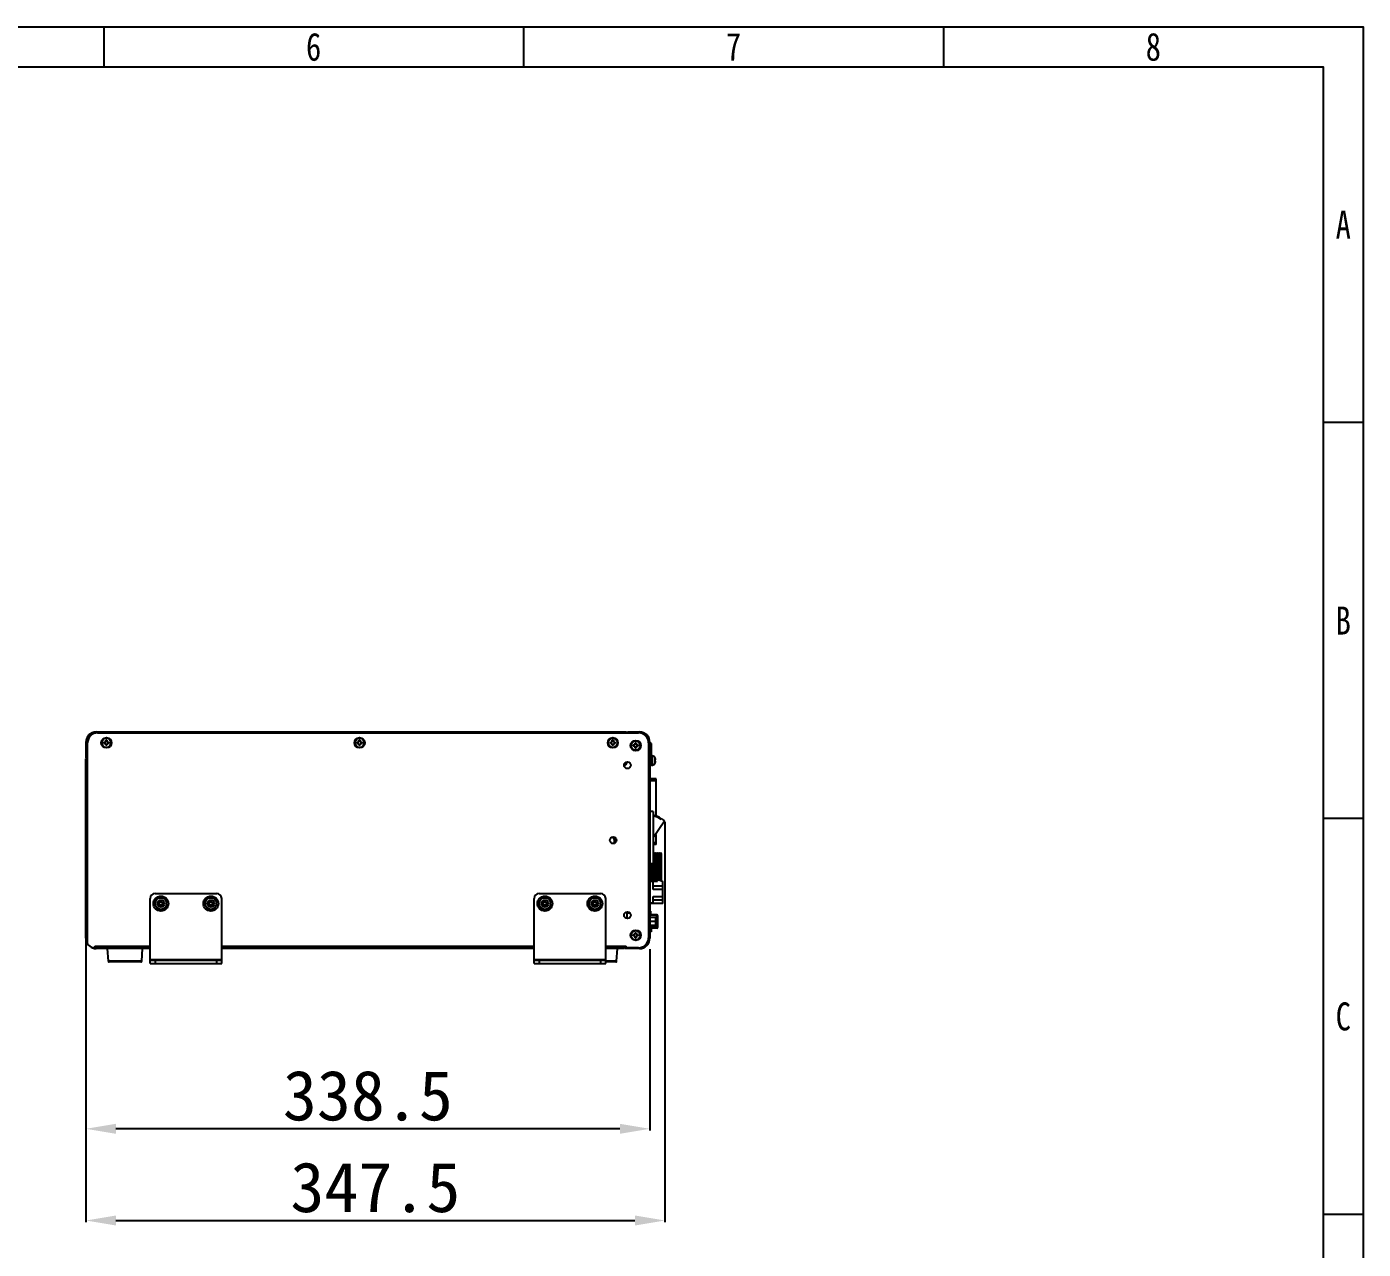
# Model space of a CAD drawing. Header units: millimetres. Extents: x 4086 to 8318, y 123 to 1549.
# Drawn here: x 7516 to 8318, y 815 to 1549 of the extents above; entities that cross this region are included whole.
import ezdxf
from ezdxf.enums import TextEntityAlignment as Align

# ---------------------------------------------------------------- set-up
doc = ezdxf.new("R2010")
doc.units = ezdxf.units.MM
for name, color, linetype in [('00_COMPONENTS', 7, 'Continuous'), ('20_ALL_FEATURES', 7, 'Continuous'), ('尺寸', 3, 'Continuous')]:
    doc.layers.add(name, color=color, linetype=linetype)
doc.styles.get("Standard").update_dxf_attribs({"font": 'simsun.ttc'})
doc.dimstyles.get("Standard").update_dxf_attribs({"dimscale": 6, "dimtxt": 5, "dimasz": 3, "dimexe": 0.18, "dimexo": 0.0625, "dimgap": 0.8, "dimtad": 1, "dimtoh": 1, "dimdec": 1, "dimzin": 0, "dimdsep": 46, "dimtxsty": 'Standard', "dimcen": 0.09, "dimclrd": 256, "dimclre": 256, "dimclrt": 256, "dimadec": 0, "dimazin": 2, "dimtfac": 1, "dimtdec": 1, "dimtofl": 0, "dimtmove": 0, "dimatfit": 3, "dimfxl": 0, "dimtolj": 1, "dimtzin": 0, "dimarcsym": 0})

# ---------------------------------------------------------------- blocks, each defined once
blk = doc.blocks.new('3')
at = {"color": 2}
for p, q in [((7562.12, 1548.82), (7562.12, 1524.82)), ((7814.12, 1548.82), (7814.12, 1524.82)), ((8066.12, 1548.82), (8066.12, 1524.82)), ((8318.12, 1311.22), (8294.12, 1311.22)), ((8318.12, 1073.62), (8294.12, 1073.62)), ((8318.12, 836.02), (8294.12, 836.02))]:
    blk.add_line(p, q, dxfattribs=at)
for points in [[(6302.12, 123.22), (6302.12, 1548.82), (8318.12, 1548.82), (8318.12, 123.22)], [(6422.12, 147.22), (6422.12, 1524.82), (8294.12, 1524.82), (8294.12, 147.22)]]:
    blk.add_lwpolyline(points, close=True, dxfattribs=at)
at = {"color": 2, "width": 0.8}
for s, p in [('6', (7688.12, 1536.82)), ('7', (7940.12, 1536.82)), ('8', (8192.12, 1536.82)), ('A', (8306.12, 1430.02)), ('B', (8306.12, 1192.42)), ('C', (8306.12, 954.82))]:
    blk.add_text(s, height=16.8, dxfattribs=at).set_placement(p, align=Align.MIDDLE_CENTER)
for tag, height, p in [('整机外形图', 19.2, (7909.61, 256.24)), ('当前页', 12, (8078.12, 207.22)), ('总页数', 12, (8222.12, 207.22))]:
    blk.add_attdef(tag, text='', height=height, dxfattribs=at).set_placement(p, align=Align.MIDDLE)
at = {"color": 7, "width": 0.8}
for tag, height, p in [('编号', 19.2, (8153.31, 252.27)), ('比例', 12, (7958.12, 171.22))]:
    blk.add_attdef(tag, text='', height=height, dxfattribs=at).set_placement(p, align=Align.MIDDLE)
blk = doc.blocks.new('*D103')
at = {"layer": 'Defpoints', "color": 0}
for p in [(7551.43, 1001.74), (7889.93, 995.54), (7551.43, 887.36)]:
    blk.add_point(p, dxfattribs=at)
at = {"layer": '尺寸', "lineweight": -2}
for p, q in [((7551.43, 1001.37), (7551.43, 886.28)), ((7889.93, 995.17), (7889.93, 886.28)), ((7871.93, 887.36), (7569.43, 887.36))]:
    blk.add_line(p, q, dxfattribs=at)
at = {"layer": '尺寸'}
for points in [[(7569.43, 890.36), (7569.43, 884.36), (7551.43, 887.36)], [(7871.93, 884.36), (7871.93, 890.36), (7889.93, 887.36)]]:
    blk.add_solid(points, dxfattribs=at)
at = {"layer": '尺寸', "insert": (7720.68, 907.16), "char_height": 30, "attachment_point": 5}
blk.add_mtext('\\A1;338.5', dxfattribs=at)
blk = doc.blocks.new('*D104')
at = {"layer": 'Defpoints', "color": 0}
for p in [(7898.96, 1071.9), (7551.43, 1001.74), (7898.96, 832.32)]:
    blk.add_point(p, dxfattribs=at)
at = {"layer": '尺寸', "lineweight": -2}
for p, q in [((7898.96, 1071.53), (7898.96, 831.24)), ((7551.43, 1001.37), (7551.43, 831.24)), ((7569.43, 832.32), (7880.96, 832.32))]:
    blk.add_line(p, q, dxfattribs=at)
at = {"layer": '尺寸'}
for points in [[(7569.43, 835.32), (7569.43, 829.32), (7551.43, 832.32)], [(7880.96, 829.32), (7880.96, 835.32), (7898.96, 832.32)]]:
    blk.add_solid(points, dxfattribs=at)
at = {"layer": '尺寸', "insert": (7725.19, 852.12), "char_height": 30, "attachment_point": 5}
blk.add_mtext('\\A1;347.5', dxfattribs=at)

msp = doc.modelspace()

# ---------------------------------------------------------------- linework, layer by layer
at = {"layer": '00_COMPONENTS', "color": 7, "linetype": 'Continuous'}
for p, q in [((7564.9, 988.01), (7564.43, 995.54)), ((7584.96, 988.01), (7585.43, 995.54)), ((7869.96, 988.01), (7870.43, 995.54)), ((7584.96, 988.01), (7564.9, 988.01)), ((7584.46, 987.54), (7565.4, 987.54)), ((7869.96, 988.01), (7863.43, 988.01)), ((7869.46, 987.54), (7863.43, 987.54))]:
    msp.add_line(p, q, dxfattribs=at)
for centre, start, end in [((7565.4, 988.04), 183.57633, 270), ((7584.46, 988.04), 270, 356.42367), ((7869.46, 988.04), 270, 356.42367)]:
    msp.add_arc(centre, 0.5, start, end, dxfattribs=at)
at = {"layer": '20_ALL_FEATURES', "color": 7, "linetype": 'Continuous'}
for p, q in [((7557.63, 1124.91), (7557.63, 1125.54)), ((7557.63, 1125.54), (7875.98, 1125.54)), ((7558.43, 1125.04), (7883.13, 1125.04)), ((7875.98, 1125.04), (7875.98, 1125.54)), ((7876.43, 1125.54), (7883.73, 1125.54)), ((7876.43, 1125.04), (7876.43, 1125.54)), ((7551.43, 1119.34), (7551.43, 1109.84)), ((7552.43, 998.37), (7552.43, 1119.04)), ((7562.2, 1118.67), (7562.2, 1119.42)), ((7562.2, 1119.42), (7563.32, 1119.42)), ((7563.32, 1118.67), (7562.2, 1118.67)), ((7563.32, 1119.42), (7563.32, 1120.54)), ((7563.32, 1120.54), (7564.07, 1120.54)), ((7563.32, 1117.54), (7563.32, 1118.67)), ((7564.07, 1117.54), (7563.32, 1117.54)), ((7564.07, 1120.54), (7564.07, 1119.42)), ((7564.07, 1119.42), (7565.2, 1119.42)), ((7564.07, 1118.67), (7564.07, 1117.54)), ((7565.2, 1118.67), (7564.07, 1118.67)), ((7565.2, 1119.42), (7565.2, 1118.67)), ((7714.2, 1118.67), (7714.2, 1119.42)), ((7714.2, 1119.42), (7715.32, 1119.42)), ((7715.32, 1118.67), (7714.2, 1118.67)), ((7715.32, 1119.42), (7715.32, 1120.54)), ((7715.32, 1120.54), (7716.07, 1120.54)), ((7715.32, 1117.54), (7715.32, 1118.67)), ((7716.07, 1117.54), (7715.32, 1117.54)), ((7716.07, 1120.54), (7716.07, 1119.42)), ((7716.07, 1119.42), (7717.2, 1119.42)), ((7716.07, 1118.67), (7716.07, 1117.54)), ((7717.2, 1118.67), (7716.07, 1118.67)), ((7717.2, 1119.42), (7717.2, 1118.67)), ((7866.2, 1119.42), (7867.32, 1119.42)), ((7866.2, 1118.67), (7866.2, 1119.42)), ((7867.32, 1118.67), (7866.2, 1118.67)), ((7867.32, 1120.54), (7868.07, 1120.54)), ((7867.32, 1119.42), (7867.32, 1120.54)), ((7867.32, 1117.54), (7867.32, 1118.67)), ((7868.07, 1117.54), (7867.32, 1117.54)), ((7868.07, 1120.54), (7868.07, 1119.42)), ((7868.07, 1119.42), (7869.2, 1119.42)), ((7869.2, 1118.67), (7868.07, 1118.67)), ((7868.07, 1118.67), (7868.07, 1117.54)), ((7869.2, 1119.42), (7869.2, 1118.67)), ((7879.93, 1117.72), (7881.05, 1117.72)), ((7879.93, 1116.97), (7879.93, 1117.72)), ((7881.05, 1116.97), (7879.93, 1116.97)), ((7881.05, 1118.84), (7881.8, 1118.84)), ((7881.05, 1117.72), (7881.05, 1118.84)), ((7881.05, 1115.84), (7881.05, 1116.97)), ((7881.8, 1115.84), (7881.05, 1115.84)), ((7881.8, 1118.84), (7881.8, 1117.72)), ((7881.8, 1117.72), (7882.93, 1117.72)), ((7882.93, 1116.97), (7881.8, 1116.97)), ((7881.8, 1116.97), (7881.8, 1115.84)), ((7882.93, 1117.72), (7882.93, 1116.97)), ((7889.05, 1119.51), (7889.92, 1119.54)), ((7889.93, 1119.34), (7889.08, 1119.34)), ((7889.13, 1119.04), (7889.13, 1002.04)), ((7889.93, 1119.34), (7889.93, 1001.74)), ((7890.93, 1118.54), (7889.93, 1118.54)), ((7890.93, 1115.54), (7889.93, 1115.54)), ((7890.93, 1111.06), (7890.93, 1118.54)), ((7552.43, 1109.84), (7551.43, 1109.84)), ((7551.43, 1001.74), (7551.43, 1109.34)), ((7552.43, 1109.34), (7551.43, 1109.34)), ((7889.93, 1111.94), (7890.43, 1111.94)), ((7890.43, 1104.94), (7890.43, 1111.94)), ((7890.43, 1111.06), (7891.23, 1111.06)), ((7891.23, 1111.19), (7891.43, 1111.19)), ((7891.23, 1111.19), (7891.23, 1105.69)), ((7891.43, 1105.69), (7891.43, 1111.19)), ((7893.15, 1106.96), (7893.15, 1109.93)), ((7893.17, 1109.82), (7893.18, 1109.82)), ((7893.35, 1108.79), (7893.17, 1108.79)), ((7893.17, 1108.1), (7893.35, 1108.1)), ((7893.17, 1107.07), (7893.18, 1107.07)), ((7889.93, 1104.94), (7890.43, 1104.94)), ((7889.98, 1097.33), (7889.98, 1101.64)), ((7890.43, 1105.83), (7891.23, 1105.83)), ((7891.23, 1105.69), (7891.43, 1105.69)), ((7893.79, 1097.33), (7889.93, 1097.33)), ((7893.79, 1096.53), (7889.93, 1096.53)), ((7889.93, 1096.33), (7893.79, 1096.33)), ((7893.79, 1075.07), (7893.79, 1097.33)), ((7891.9, 1077.86), (7889.93, 1077.86)), ((7891.9, 1077.86), (7891.9, 1046.39)), ((7891.9, 1062.21), (7898.75, 1072.23)), ((7896.91, 1073.49), (7896.62, 1073.07)), ((7896.91, 1073.49), (7898.75, 1072.23)), ((7891.9, 1061.54), (7892.01, 1061.47)), ((7893.79, 1058.93), (7891.9, 1058.93)), ((7893.79, 1057.93), (7893.79, 1064.07)), ((7893.79, 1058.73), (7891.9, 1058.73)), ((7893.79, 1057.93), (7891.9, 1057.93)), ((7892.08, 1052.63), (7891.9, 1052.8)), ((7892.48, 1053.03), (7892.08, 1052.63)), ((7892.48, 1053.03), (7892.48, 1053.03)), ((7892.48, 1053.03), (7892.48, 1053.03)), ((7892.88, 1052.63), (7892.48, 1053.03)), ((7893.28, 1053.03), (7892.88, 1052.63)), ((7893.15, 1048.06), (7893.15, 1051.03)), ((7893.17, 1050.92), (7893.18, 1050.92)), ((7893.28, 1053.03), (7893.28, 1053.03)), ((7893.28, 1053.03), (7893.28, 1053.03)), ((7893.68, 1052.63), (7893.28, 1053.03)), ((7894.08, 1053.03), (7893.68, 1052.63)), ((7894.08, 1053.03), (7894.07, 1053.03)), ((7894.08, 1053.03), (7894.08, 1053.03)), ((7894.48, 1052.63), (7894.08, 1053.03)), ((7894.13, 1052.98), (7894.13, 1052.98)), ((7894.13, 1052.98), (7894.13, 1052.98)), ((7894.88, 1053.03), (7894.48, 1052.63)), ((7894.88, 1053.03), (7894.88, 1053.03)), ((7894.88, 1053.03), (7894.88, 1053.03)), ((7895.28, 1052.63), (7894.88, 1053.03)), ((7895.68, 1053.03), (7895.28, 1052.63)), ((7895.63, 1052.98), (7895.63, 1052.98)), ((7895.68, 1053.03), (7895.68, 1053.03)), ((7895.68, 1053.03), (7895.68, 1053.03)), ((7896.08, 1052.63), (7895.68, 1053.03)), ((7896.48, 1053.03), (7896.08, 1052.63)), ((7896.48, 1053.03), (7896.48, 1053.03)), ((7896.48, 1053.03), (7896.48, 1053.03)), ((7896.88, 1052.63), (7896.48, 1053.03)), ((7896.93, 1052.68), (7896.88, 1052.63)), ((7896.93, 1036.23), (7896.93, 1052.68)), ((7896.93, 1051.51), (7896.93, 1051.6)), ((7891.9, 1046.39), (7889.93, 1046.39)), ((7889.93, 1046.04), (7890.43, 1046.04)), ((7890.43, 1046.04), (7890.43, 1046.39)), ((7893.35, 1049.89), (7893.17, 1049.89)), ((7893.17, 1049.2), (7893.35, 1049.2)), ((7893.17, 1048.17), (7893.18, 1048.17)), ((7894.61, 1045.3), (7894.21, 1045.5)), ((7895.01, 1045.5), (7894.61, 1045.3)), ((7894.96, 1045.48), (7894.61, 1045.3)), ((7894.61, 1045.3), (7894.61, 1045.3)), ((7889.93, 1036.09), (7894.53, 1036.09)), ((7891.93, 1035.79), (7889.93, 1035.79)), ((7891.93, 1031.09), (7891.93, 1036.09)), ((7894.53, 1036.89), (7895.53, 1036.89)), ((7894.53, 1036.09), (7894.53, 1036.89)), ((7895.53, 1036.89), (7897.63, 1035.89)), ((7897.63, 1022.59), (7897.63, 1035.89)), ((7592.93, 1028.54), (7629.93, 1028.54)), ((7823.43, 1028.54), (7860.43, 1028.54)), ((7891.93, 1033.29), (7897.63, 1033.29)), ((7897.63, 1031.09), (7891.93, 1031.09)), ((7589.93, 986.54), (7589.93, 1025.54)), ((7594.68, 1022.98), (7594.68, 1022.1)), ((7595.99, 1022.98), (7594.68, 1022.98)), ((7594.68, 1022.1), (7595.99, 1022.1)), ((7595.99, 1024.29), (7595.99, 1022.98)), ((7596.86, 1024.29), (7595.99, 1024.29)), ((7595.99, 1022.1), (7595.99, 1020.79)), ((7595.99, 1020.79), (7596.86, 1020.79)), ((7596.86, 1022.98), (7596.86, 1024.29)), ((7598.18, 1022.98), (7596.86, 1022.98)), ((7596.86, 1020.79), (7596.86, 1022.1)), ((7596.86, 1022.1), (7598.18, 1022.1)), ((7598.18, 1022.1), (7598.18, 1022.98)), ((7624.68, 1022.98), (7624.68, 1022.1)), ((7625.99, 1022.98), (7624.68, 1022.98)), ((7624.68, 1022.1), (7625.99, 1022.1)), ((7625.99, 1024.29), (7625.99, 1022.98)), ((7626.86, 1024.29), (7625.99, 1024.29)), ((7625.99, 1022.1), (7625.99, 1020.79)), ((7625.99, 1020.79), (7626.86, 1020.79)), ((7626.86, 1022.98), (7626.86, 1024.29)), ((7628.18, 1022.98), (7626.86, 1022.98)), ((7626.86, 1020.79), (7626.86, 1022.1)), ((7626.86, 1022.1), (7628.18, 1022.1)), ((7628.18, 1022.1), (7628.18, 1022.98)), ((7632.93, 986.54), (7632.93, 1025.54)), ((7820.43, 986.54), (7820.43, 1025.54)), ((7826.49, 1022.98), (7825.18, 1022.98)), ((7825.18, 1022.98), (7825.18, 1022.1)), ((7825.18, 1022.1), (7826.49, 1022.1)), ((7827.36, 1024.29), (7826.49, 1024.29)), ((7826.49, 1024.29), (7826.49, 1022.98)), ((7826.49, 1022.1), (7826.49, 1020.79)), ((7826.49, 1020.79), (7827.36, 1020.79)), ((7827.36, 1022.98), (7827.36, 1024.29)), ((7828.68, 1022.98), (7827.36, 1022.98)), ((7827.36, 1022.1), (7828.68, 1022.1)), ((7827.36, 1020.79), (7827.36, 1022.1)), ((7828.68, 1022.1), (7828.68, 1022.98)), ((7856.49, 1022.98), (7855.18, 1022.98)), ((7855.18, 1022.98), (7855.18, 1022.1)), ((7855.18, 1022.1), (7856.49, 1022.1)), ((7857.36, 1024.29), (7856.49, 1024.29)), ((7856.49, 1024.29), (7856.49, 1022.98)), ((7856.49, 1022.1), (7856.49, 1020.79)), ((7856.49, 1020.79), (7857.36, 1020.79)), ((7857.36, 1022.98), (7857.36, 1024.29)), ((7858.68, 1022.98), (7857.36, 1022.98)), ((7857.36, 1022.1), (7858.68, 1022.1)), ((7857.36, 1020.79), (7857.36, 1022.1)), ((7858.68, 1022.1), (7858.68, 1022.98)), ((7863.43, 986.54), (7863.43, 1025.54)), ((7889.93, 1022.89), (7891.93, 1022.89)), ((7897.63, 1022.59), (7889.93, 1022.59)), ((7891.93, 1026.69), (7897.63, 1026.69)), ((7891.93, 1022.59), (7891.93, 1026.69)), ((7897.63, 1024.49), (7891.93, 1024.49)), ((7876.25, 1015.94), (7876.26, 1015.94)), ((7876.25, 1013.58), (7876.25, 1015.94)), ((7876.26, 1014.94), (7876.25, 1014.94)), ((7877.98, 1016.75), (7876.26, 1016.75)), ((7876.26, 1013.58), (7876.26, 1016.75)), ((7889.93, 1018.64), (7890.1, 1018.64)), ((7890.63, 1016.34), (7889.93, 1016.34)), ((7889.93, 1015.74), (7894.16, 1015.74)), ((7893.46, 1014.17), (7889.93, 1014.17)), ((7893.46, 1011.79), (7889.93, 1011.79)), ((7890.1, 1016.34), (7890.1, 1018.64)), ((7890.52, 1017.89), (7890.1, 1017.89)), ((7890.52, 1016.34), (7890.52, 1017.89)), ((7890.63, 1015.74), (7890.63, 1016.34)), ((7890.63, 1015.94), (7894.05, 1015.94)), ((7893.46, 1009.42), (7893.46, 1014.17)), ((7894.16, 1013.98), (7893.46, 1013.98)), ((7894.05, 1015.74), (7894.05, 1015.94)), ((7894.16, 1007.84), (7894.16, 1015.74)), ((7894.66, 1008.34), (7894.66, 1015.24)), ((7879.93, 1003.92), (7881.05, 1003.92)), ((7879.93, 1003.17), (7879.93, 1003.92)), ((7881.05, 1003.17), (7879.93, 1003.17)), ((7881.05, 1005.04), (7881.8, 1005.04)), ((7881.05, 1003.92), (7881.05, 1005.04)), ((7881.05, 1002.04), (7881.05, 1003.17)), ((7881.8, 1005.04), (7881.8, 1003.92)), ((7881.8, 1003.92), (7882.93, 1003.92)), ((7882.93, 1003.17), (7881.8, 1003.17)), ((7881.8, 1003.17), (7881.8, 1002.04)), ((7882.93, 1003.92), (7882.93, 1003.17)), ((7893.46, 1009.42), (7889.93, 1009.42)), ((7889.93, 1009.08), (7894.16, 1009.08)), ((7894.16, 1007.84), (7889.93, 1007.84)), ((7890.63, 1005.54), (7889.93, 1005.54)), ((7890.63, 1007.84), (7890.63, 1005.54)), ((7552.43, 1001.74), (7551.43, 1001.74)), ((7556.73, 995.94), (7555.44, 995.94)), ((7556.73, 996.94), (7556.73, 995.94)), ((7556.73, 996.94), (7589.93, 996.94)), ((7557.93, 996.74), (7557.63, 996.74)), ((7589.93, 995.54), (7557.63, 995.54)), ((7557.93, 996.94), (7557.93, 995.54)), ((7632.93, 996.94), (7820.43, 996.94)), ((7820.43, 995.54), (7632.93, 995.54)), ((7863.43, 996.94), (7875.63, 996.94)), ((7874.43, 995.54), (7863.43, 995.54)), ((7874.43, 995.54), (7874.43, 996.94)), ((7875.63, 996.74), (7874.93, 996.74)), ((7874.93, 996.74), (7874.93, 995.54)), ((7883.73, 995.54), (7874.93, 995.54)), ((7875.63, 996.04), (7875.63, 996.94)), ((7883.13, 996.04), (7875.63, 996.04)), ((7881.8, 1002.04), (7881.05, 1002.04)), ((7889.05, 1001.57), (7889.92, 1001.54)), ((7889.08, 1001.74), (7889.93, 1001.74)), ((7589.93, 989.04), (7632.93, 989.04)), ((7589.93, 988.54), (7632.93, 988.54)), ((7592.93, 988.54), (7592.93, 986.54)), ((7629.93, 986.54), (7629.93, 988.54)), ((7820.43, 989.04), (7863.43, 989.04)), ((7820.43, 988.54), (7863.43, 988.54)), ((7823.43, 988.54), (7823.43, 986.54)), ((7860.43, 986.54), (7860.43, 988.54)), ((7589.93, 986.54), (7632.93, 986.54)), ((7820.43, 986.54), (7863.43, 986.54))]:
    msp.add_line(p, q, dxfattribs=at)
for centre, radius in [((7563.7, 1119.04), 3.1), ((7563.7, 1119.04), 2.75), ((7715.7, 1119.04), 3.1), ((7715.7, 1119.04), 2.75), ((7867.7, 1119.04), 3.1), ((7867.7, 1119.04), 2.75), ((7881.43, 1117.34), 3.1), ((7881.43, 1117.34), 2.75), ((7876.43, 1105.54), 2), ((7867.93, 1060.54), 2), ((7596.43, 1022.54), 4.5), ((7626.43, 1022.54), 4.5), ((7826.93, 1022.54), 4.5), ((7856.93, 1022.54), 4.5), ((7596.43, 1022.54), 3.5), ((7596.43, 1022.54), 2.12), ((7626.43, 1022.54), 3.5), ((7626.43, 1022.54), 2.12), ((7826.93, 1022.54), 3.5), ((7826.93, 1022.54), 2.12), ((7856.93, 1022.54), 3.5), ((7856.93, 1022.54), 2.12), ((7876.43, 1015.54), 2), ((7881.43, 1003.54), 3.1), ((7881.43, 1003.54), 2.75)]:
    msp.add_circle(centre, radius, dxfattribs=at)
for centre, radius, start, end in [((7557.63, 1119.34), 6.2, 90, 180), ((7558.43, 1119.04), 6, 90, 180), ((7883.13, 1119.04), 6, 0, 90), ((7883.73, 1119.34), 6.2, 0, 90), ((7874.29, 1107.08), 1.75, 275.82587, 12.47745), ((7874.29, 1107.08), 1.7, 275.70862, 12.37751), ((7891.43, 1109.39), 1.8, 17.27019, 90), ((7888.38, 1108.44), 5, 15.96201, 17.27), ((7888.38, 1108.44), 5, 342.73, 344.03799), ((7888.38, 1108.44), 4.99, 3.95156, 16.00089), ((7888.38, 1108.44), 4.81, 355.89945, 4.10055), ((7888.38, 1108.44), 4.99, 343.99911, 356.04844), ((7891.43, 1107.49), 1.8, 270.00007, 342.72981), ((7889.13, 1062.13), 13.77, 55.62491, 78.38043), ((7889.13, 1062.13), 13.26, 55.62491, 77.92523), ((7863.22, 1059.26), 5.59, 354.86673, 35.763), ((7875.98, 1062.43), 7.42, 180.18023, 206.41832), ((7888.06, 1064.16), 4.78, 323.62258, 325.62491), ((7891.43, 1050.49), 1.8, 17.27019, 74.84047), ((7892.3, 1052.98), 0.18, 9.62237, 11.29115), ((7888.38, 1049.54), 5, 15.96201, 17.27), ((7888.38, 1049.54), 4.99, 3.95156, 16.00089), ((7893.1, 1052.98), 0.181, 9.62138, 11.26738), ((7893.85, 1052.97), 0.232, 8.75171, 10.45397), ((2902.77, 996.75), 4988.52, 0.4519, 0.57035), ((2837.83, 996.33), 5054.21, 0.45075, 0.56765), ((2904.01, 996.75), 4988.09, 0.4519, 0.57036), ((7891.43, 1048.59), 1.8, 285.15953, 342.72981), ((3756.42, 1004.26), 4136.45, 0.44085, 0.59593), ((7888.38, 1049.54), 5, 342.73, 344.03799), ((7888.38, 1049.54), 4.81, 355.89945, 4.10055), ((7888.38, 1049.54), 4.99, 343.99911, 356.04844), ((7592.93, 1025.54), 3, 90, 180), ((7629.93, 1025.54), 3, 0, 90), ((7823.43, 1025.54), 3, 90, 180), ((7860.43, 1025.54), 3, 0, 90), ((7894.05, 1015.44), 0.5, 15.0176, 90), ((7894.16, 1015.24), 0.5, 0, 90), ((7894.16, 1008.34), 0.5, 270, 0), ((7557.63, 1001.74), 6.2, 180, 212.99006), ((7557.63, 1001.74), 6.2, 212.99589, 249.30646), ((7557.63, 1001.74), 6.2, 250.68751, 270), ((7557.63, 1001.74), 5, 259.19802, 270), ((7883.13, 1002.04), 6, 270, 0), ((7883.73, 1001.74), 6.2, 270, 0)]:
    msp.add_arc(centre, radius, start, end, dxfattribs=at)
for points, knots in [([(7892.11, 1052.19), (7892.11, 1052.25), (7892.1, 1052.34), (7892.1, 1052.45), (7892.09, 1052.51), (7892.09, 1052.55), (7892.09, 1052.59), (7892.08, 1052.61), (7892.08, 1052.62), (7892.08, 1052.63)], [0, 0, 0, 0, 0.422556, 0.590878, 0.730355, 0.840926, 0.922591, 0.975433, 1, 1, 1, 1]), ([(7892.11, 1052.21), (7892.1, 1052.26), (7892.1, 1052.37), (7892.09, 1052.49), (7892.09, 1052.56), (7892.09, 1052.59), (7892.08, 1052.61), (7892.08, 1052.63), (7892.08, 1052.63)], [0, 0, 0, 0, 0.421939, 0.729499, 0.840147, 0.921997, 0.975106, 1, 1, 1, 1]), ([(7892.47, 1052), (7892.47, 1052.07), (7892.47, 1052.21), (7892.46, 1052.41), (7892.46, 1052.58), (7892.45, 1052.72), (7892.44, 1052.83), (7892.44, 1052.9), (7892.44, 1052.94), (7892.43, 1052.96), (7892.43, 1052.97), (7892.43, 1052.98), (7892.43, 1052.98)], [0, 0, 0, 0, 0.231885, 0.433852, 0.605468, 0.746423, 0.856424, 0.935241, 0.96294, 0.982849, 0.995039, 1, 1, 1, 1]), ([(7892.48, 1053.01), (7892.48, 1053.02), (7892.48, 1053.02), (7892.48, 1053.03), (7892.48, 1053.03)], [0, 0, 0, 0, 0.362815, 1, 1, 1, 1]), ([(7892.52, 1051.96), (7892.52, 1052.1), (7892.52, 1052.34), (7892.51, 1052.65), (7892.5, 1052.86), (7892.49, 1052.97), (7892.48, 1053.01)], [0, 0, 0, 0, 0.391091, 0.689312, 0.892706, 1, 1, 1, 1]), ([(7892.53, 1052.98), (7892.53, 1052.98), (7892.53, 1052.97), (7892.53, 1052.95), (7892.54, 1052.93), (7892.54, 1052.88), (7892.55, 1052.8), (7892.55, 1052.69), (7892.56, 1052.53), (7892.56, 1052.35), (7892.57, 1052.14), (7892.57, 1051.99), (7892.57, 1051.91)], [0, 0, 0, 0, 0.007209, 0.021645, 0.043504, 0.072822, 0.153855, 0.264669, 0.405008, 0.574583, 0.773066, 1, 1, 1, 1]), ([(7892.93, 1051.53), (7892.92, 1051.61), (7892.92, 1051.77), (7892.91, 1051.98), (7892.91, 1052.17), (7892.9, 1052.33), (7892.9, 1052.45), (7892.89, 1052.53), (7892.89, 1052.58), (7892.88, 1052.6), (7892.88, 1052.62), (7892.88, 1052.63), (7892.88, 1052.63)], [0, 0, 0, 0, 0.226727, 0.425103, 0.594711, 0.735172, 0.846117, 0.927233, 0.956571, 0.978433, 0.992849, 1, 1, 1, 1]), ([(7892.93, 1051.52), (7892.92, 1051.68), (7892.92, 1051.9), (7892.91, 1052.17), (7892.9, 1052.33), (7892.9, 1052.45), (7892.89, 1052.54), (7892.88, 1052.59), (7892.88, 1052.62), (7892.88, 1052.63)], [0, 0, 0, 0, 0.425599, 0.595286, 0.735727, 0.846561, 0.927556, 0.97864, 1, 1, 1, 1]), ([(7893.3, 1050.34), (7893.3, 1050.54), (7893.29, 1050.92), (7893.28, 1051.45), (7893.28, 1051.9), (7893.27, 1052.23), (7893.26, 1052.45), (7893.26, 1052.59), (7893.25, 1052.71), (7893.25, 1052.8), (7893.24, 1052.88), (7893.24, 1052.92), (7893.23, 1052.95), (7893.23, 1052.97), (7893.23, 1052.97), (7893.23, 1052.98), (7893.23, 1052.98)], [0, 0, 0, 0, 0.228696, 0.429599, 0.601561, 0.743627, 0.803186, 0.85498, 0.898946, 0.935023, 0.963153, 0.983314, 0.990407, 0.995515, 0.998663, 1, 1, 1, 1]), ([(7893.28, 1053.01), (7893.28, 1053.02), (7893.28, 1053.02), (7893.28, 1053.03), (7893.28, 1053.03)], [0, 0, 0, 0, 0.362982, 1, 1, 1, 1]), ([(7893.36, 1049.89), (7893.35, 1050.31), (7893.34, 1051.04), (7893.33, 1051.9), (7893.31, 1052.42), (7893.3, 1052.7), (7893.29, 1052.88), (7893.29, 1052.98), (7893.28, 1053.01)], [0, 0, 0, 0, 0.402301, 0.70733, 0.821078, 0.908073, 0.967812, 1, 1, 1, 1]), ([(7893.33, 1052.98), (7893.33, 1052.98), (7893.33, 1052.97), (7893.33, 1052.95), (7893.34, 1052.92), (7893.34, 1052.88), (7893.34, 1052.83), (7893.35, 1052.74), (7893.35, 1052.61), (7893.36, 1052.41), (7893.37, 1052.18), (7893.37, 1051.91), (7893.38, 1051.47), (7893.4, 1050.83), (7893.41, 1049.95), (7893.42, 1048.94), (7893.44, 1047.81), (7893.45, 1046.57), (7893.46, 1045.24), (7893.48, 1043.82), (7893.49, 1041.81), (7893.52, 1039.23), (7893.53, 1037.14), (7893.54, 1036.09)], [0, 0, 0, 0, 0.000538, 0.001674, 0.003422, 0.005782, 0.008755, 0.012339, 0.021332, 0.032736, 0.046522, 0.06265, 0.081075, 0.124612, 0.176645, 0.236597, 0.303801, 0.377511, 0.456905, 0.541097, 0.629153, 0.812904, 1, 1, 1, 1]), ([(7893.89, 1036.09), (7893.88, 1037.12), (7893.87, 1039.16), (7893.84, 1041.69), (7893.83, 1043.65), (7893.81, 1045.04), (7893.8, 1046.35), (7893.79, 1047.56), (7893.77, 1048.67), (7893.76, 1049.66), (7893.75, 1050.52), (7893.73, 1051.15), (7893.72, 1051.58), (7893.72, 1051.85), (7893.71, 1052.07), (7893.71, 1052.26), (7893.7, 1052.41), (7893.69, 1052.51), (7893.69, 1052.57), (7893.68, 1052.6), (7893.68, 1052.62), (7893.68, 1052.63), (7893.68, 1052.63)], [0, 0, 0, 0, 0.186881, 0.370533, 0.45857, 0.542764, 0.62218, 0.695912, 0.763142, 0.823153, 0.875223, 0.918784, 0.937239, 0.953399, 0.967205, 0.978618, 0.987616, 0.994183, 0.99655, 0.998306, 0.999452, 1, 1, 1, 1]), ([(7893.89, 1036.09), (7893.88, 1037.12), (7893.87, 1039.16), (7893.84, 1042.15), (7893.82, 1044.55), (7893.8, 1046.35), (7893.79, 1047.56), (7893.77, 1048.67), (7893.76, 1049.66), (7893.75, 1050.52), (7893.73, 1051.15), (7893.72, 1051.58), (7893.72, 1051.84), (7893.71, 1052.07), (7893.71, 1052.26), (7893.7, 1052.41), (7893.69, 1052.51), (7893.69, 1052.57), (7893.68, 1052.6), (7893.68, 1052.62), (7893.68, 1052.63), (7893.68, 1052.63)], [0, 0, 0, 0, 0.186845, 0.370462, 0.542672, 0.622072, 0.695804, 0.763042, 0.823037, 0.875121, 0.918708, 0.937163, 0.953319, 0.96713, 0.978562, 0.987582, 0.994164, 0.996537, 0.998298, 0.999448, 1, 1, 1, 1]), ([(7894.24, 1036.09), (7894.23, 1037.15), (7894.22, 1039.25), (7894.19, 1041.84), (7894.18, 1043.85), (7894.16, 1045.28), (7894.15, 1046.62), (7894.13, 1047.86), (7894.12, 1048.99), (7894.11, 1050), (7894.1, 1050.75), (7894.09, 1051.29), (7894.08, 1051.64), (7894.07, 1051.94), (7894.07, 1052.21), (7894.06, 1052.44), (7894.05, 1052.63), (7894.05, 1052.76), (7894.04, 1052.84), (7894.04, 1052.89), (7894.04, 1052.93), (7894.03, 1052.95), (7894.03, 1052.97), (7894.03, 1052.98), (7894.03, 1052.98)], [0, 0, 0, 0, 0.187987, 0.372556, 0.460958, 0.545437, 0.625044, 0.698883, 0.766123, 0.82601, 0.877871, 0.900606, 0.921125, 0.939367, 0.955285, 0.968831, 0.979968, 0.988668, 0.992096, 0.994905, 0.997096, 0.998668, 0.999626, 1, 1, 1, 1]), ([(7894.08, 1053.01), (7894.08, 1053.02), (7894.08, 1053.02), (7894.08, 1053.03), (7894.08, 1053.03)], [0, 0, 0, 0, 0.367802, 1, 1, 1, 1]), ([(7894.21, 1045.5), (7894.2, 1046.49), (7894.18, 1047.9), (7894.16, 1049.67), (7894.15, 1050.74), (7894.13, 1051.61), (7894.12, 1052.27), (7894.1, 1052.71), (7894.09, 1052.93), (7894.08, 1053.01)], [0, 0, 0, 0, 0.395958, 0.56309, 0.706169, 0.822967, 0.911699, 0.971005, 1, 1, 1, 1]), ([(7894.13, 1052.98), (7894.13, 1052.97), (7894.13, 1052.96), (7894.14, 1052.94), (7894.14, 1052.9), (7894.14, 1052.87), (7894.14, 1052.85)], [0, 0, 0, 0, 0.093246, 0.290084, 0.592259, 1, 1, 1, 1]), ([(7894.14, 1052.85), (7894.15, 1052.74), (7894.16, 1052.47), (7894.18, 1051.67), (7894.21, 1050.23), (7894.24, 1048.05), (7894.25, 1046.4), (7894.26, 1045.48)], [0, 0, 0, 0, 0.04361, 0.113067, 0.325581, 0.626459, 1, 1, 1, 1]), ([(7894.61, 1045.3), (7894.6, 1045.83), (7894.59, 1046.83), (7894.58, 1048.26), (7894.56, 1049.51), (7894.55, 1050.43), (7894.54, 1051.07), (7894.53, 1051.46), (7894.52, 1051.8), (7894.51, 1052.08), (7894.5, 1052.31), (7894.5, 1052.45), (7894.49, 1052.54), (7894.49, 1052.58), (7894.48, 1052.61), (7894.48, 1052.62), (7894.48, 1052.63)], [0, 0, 0, 0, 0.215718, 0.411066, 0.582611, 0.727555, 0.789256, 0.843428, 0.889841, 0.928294, 0.958641, 0.980743, 0.988675, 0.994522, 0.998286, 1, 1, 1, 1]), ([(7894.84, 1052.85), (7894.84, 1052.87), (7894.84, 1052.9), (7894.84, 1052.94), (7894.83, 1052.96), (7894.83, 1052.98), (7894.83, 1052.98)], [0, 0, 0, 0, 0.432952, 0.743194, 0.931042, 1, 1, 1, 1]), ([(7894.96, 1045.48), (7894.95, 1046.4), (7894.93, 1048.05), (7894.91, 1050), (7894.89, 1051.26), (7894.87, 1051.96), (7894.86, 1052.47), (7894.85, 1052.74), (7894.84, 1052.85)], [0, 0, 0, 0, 0.373541, 0.674419, 0.792531, 0.886934, 0.956391, 1, 1, 1, 1]), ([(7894.88, 1053.03), (7894.88, 1053.03), (7894.88, 1053.02), (7894.88, 1053.02), (7894.88, 1053.01)], [0, 0, 0, 0, 0.13797, 1, 1, 1, 1]), ([(7894.88, 1053.01), (7894.89, 1052.99), (7894.89, 1052.92), (7894.9, 1052.79), (7894.91, 1052.6), (7894.92, 1052.24), (7894.93, 1051.64), (7894.95, 1050.77), (7894.96, 1049.7), (7894.99, 1047.92), (7895, 1046.5), (7895.01, 1045.5)], [0, 0, 0, 0, 0.009593, 0.026977, 0.052123, 0.084916, 0.172883, 0.289507, 0.432973, 0.60101, 1, 1, 1, 1]), ([(7894.93, 1052.98), (7894.93, 1052.98), (7894.93, 1052.97), (7894.93, 1052.95), (7894.94, 1052.92), (7894.94, 1052.86), (7894.95, 1052.77), (7894.95, 1052.63), (7894.96, 1052.45), (7894.97, 1052.23), (7894.97, 1051.97), (7894.98, 1051.56), (7894.99, 1050.95), (7895.01, 1050.13), (7895.02, 1049.18), (7895.03, 1048.11), (7895.04, 1046.94), (7895.06, 1045.67), (7895.07, 1044.32), (7895.09, 1042.4), (7895.11, 1039.92), (7895.13, 1037.91), (7895.14, 1036.89)], [0, 0, 0, 0, 0.000551, 0.001689, 0.003427, 0.005768, 0.012256, 0.021142, 0.032403, 0.04601, 0.06193, 0.080118, 0.123113, 0.174546, 0.23388, 0.3005, 0.373709, 0.452742, 0.536778, 0.624939, 0.809921, 1, 1, 1, 1]), ([(7895.49, 1036.89), (7895.48, 1037.89), (7895.46, 1039.85), (7895.43, 1042.72), (7895.41, 1045.01), (7895.4, 1046.71), (7895.38, 1047.86), (7895.37, 1048.91), (7895.36, 1049.84), (7895.34, 1050.65), (7895.33, 1051.24), (7895.32, 1051.64), (7895.32, 1051.89), (7895.31, 1052.11), (7895.3, 1052.28), (7895.3, 1052.42), (7895.29, 1052.53), (7895.29, 1052.59), (7895.28, 1052.62), (7895.28, 1052.63), (7895.28, 1052.63)], [0, 0, 0, 0, 0.189982, 0.37493, 0.547131, 0.626177, 0.699403, 0.76604, 0.825396, 0.876847, 0.919857, 0.938054, 0.953981, 0.967592, 0.978855, 0.987745, 0.994234, 0.998312, 0.999449, 1, 1, 1, 1]), ([(7895.49, 1036.89), (7895.48, 1037.89), (7895.46, 1039.85), (7895.44, 1042.28), (7895.42, 1044.16), (7895.41, 1045.47), (7895.4, 1046.71), (7895.38, 1047.86), (7895.37, 1048.91), (7895.36, 1049.84), (7895.34, 1050.64), (7895.33, 1051.24), (7895.32, 1051.64), (7895.32, 1051.89), (7895.31, 1052.11), (7895.31, 1052.28), (7895.3, 1052.42), (7895.29, 1052.51), (7895.29, 1052.57), (7895.29, 1052.6), (7895.28, 1052.61), (7895.28, 1052.62), (7895.28, 1052.62)], [0, 0, 0, 0, 0.189987, 0.374881, 0.46305, 0.547162, 0.626289, 0.699487, 0.766016, 0.82531, 0.876823, 0.919985, 0.938253, 0.954222, 0.967825, 0.979031, 0.987844, 0.994269, 0.996588, 0.998312, 0.999445, 1, 1, 1, 1]), ([(7895.84, 1036.74), (7895.83, 1037.77), (7895.81, 1039.81), (7895.79, 1042.32), (7895.77, 1044.26), (7895.76, 1045.63), (7895.75, 1046.91), (7895.73, 1048.1), (7895.72, 1049.18), (7895.71, 1050.14), (7895.69, 1050.86), (7895.69, 1051.37), (7895.68, 1051.7), (7895.67, 1052), (7895.67, 1052.25), (7895.66, 1052.47), (7895.65, 1052.65), (7895.65, 1052.77), (7895.64, 1052.85), (7895.64, 1052.9), (7895.64, 1052.93), (7895.63, 1052.96), (7895.63, 1052.97), (7895.63, 1052.98), (7895.63, 1052.98)], [0, 0, 0, 0, 0.190512, 0.376155, 0.464666, 0.549033, 0.628356, 0.701789, 0.768548, 0.82792, 0.879274, 0.901769, 0.922062, 0.940097, 0.955828, 0.969212, 0.980214, 0.988806, 0.99219, 0.994965, 0.997128, 0.998681, 0.999628, 1, 1, 1, 1]), ([(7895.68, 1053.01), (7895.68, 1053.02), (7895.68, 1053.02), (7895.68, 1053.03), (7895.68, 1053.03)], [0, 0, 0, 0, 0.363247, 1, 1, 1, 1]), ([(7895.89, 1036.72), (7895.88, 1037.73), (7895.86, 1039.72), (7895.84, 1042.64), (7895.81, 1045.37), (7895.79, 1047.8), (7895.76, 1049.59), (7895.75, 1050.8), (7895.73, 1051.52), (7895.72, 1052.1), (7895.71, 1052.53), (7895.7, 1052.82), (7895.69, 1052.97), (7895.68, 1053.01)], [0, 0, 0, 0, 0.185785, 0.367175, 0.536828, 0.687877, 0.814207, 0.86646, 0.910707, 0.946501, 0.973476, 0.991367, 1, 1, 1, 1]), ([(7895.73, 1052.98), (7895.73, 1052.98), (7895.73, 1052.97), (7895.73, 1052.95), (7895.74, 1052.92), (7895.74, 1052.86), (7895.75, 1052.77), (7895.75, 1052.62), (7895.76, 1052.44), (7895.77, 1052.22), (7895.77, 1051.96), (7895.78, 1051.54), (7895.79, 1050.92), (7895.81, 1050.09), (7895.82, 1049.12), (7895.83, 1048.04), (7895.85, 1046.85), (7895.86, 1045.56), (7895.87, 1044.2), (7895.89, 1042.26), (7895.91, 1039.75), (7895.93, 1037.72), (7895.94, 1036.69)], [0, 0, 0, 0, 0.000539, 0.001669, 0.003403, 0.005741, 0.012233, 0.021133, 0.032416, 0.046056, 0.062017, 0.080255, 0.123368, 0.174938, 0.234418, 0.30118, 0.374514, 0.453643, 0.537729, 0.625879, 0.810602, 1, 1, 1, 1]), ([(7896.29, 1036.52), (7896.28, 1037.54), (7896.26, 1039.54), (7896.24, 1042.01), (7896.22, 1043.93), (7896.21, 1045.28), (7896.2, 1046.55), (7896.19, 1047.73), (7896.17, 1048.8), (7896.16, 1049.76), (7896.15, 1050.59), (7896.13, 1051.2), (7896.13, 1051.61), (7896.12, 1051.87), (7896.11, 1052.09), (7896.11, 1052.27), (7896.1, 1052.42), (7896.09, 1052.51), (7896.09, 1052.57), (7896.09, 1052.6), (7896.08, 1052.62), (7896.08, 1052.63), (7896.08, 1052.63)], [0, 0, 0, 0, 0.188578, 0.37297, 0.461114, 0.545186, 0.624304, 0.697692, 0.764632, 0.824391, 0.876181, 0.919336, 0.937567, 0.953521, 0.967175, 0.978502, 0.987474, 0.994062, 0.996454, 0.99824, 0.999419, 1, 1, 1, 1]), ([(7896.29, 1036.53), (7896.28, 1037.54), (7896.26, 1039.54), (7896.24, 1042.47), (7896.21, 1044.81), (7896.2, 1046.55), (7896.18, 1047.73), (7896.17, 1048.8), (7896.16, 1049.76), (7896.14, 1050.59), (7896.13, 1051.2), (7896.12, 1051.61), (7896.12, 1051.87), (7896.11, 1052.09), (7896.1, 1052.27), (7896.1, 1052.42), (7896.09, 1052.52), (7896.09, 1052.59), (7896.08, 1052.62), (7896.08, 1052.63), (7896.08, 1052.63)], [0, 0, 0, 0, 0.18859, 0.37295, 0.545157, 0.624363, 0.697813, 0.764718, 0.824358, 0.876088, 0.919356, 0.937665, 0.953692, 0.967394, 0.97873, 0.987675, 0.994207, 0.998309, 0.99945, 1, 1, 1, 1]), ([(7896.64, 1036.36), (7896.63, 1037.41), (7896.61, 1039.48), (7896.59, 1042.04), (7896.57, 1044.02), (7896.56, 1045.42), (7896.55, 1046.74), (7896.53, 1047.96), (7896.52, 1049.07), (7896.51, 1050.06), (7896.5, 1050.8), (7896.49, 1051.32), (7896.48, 1051.66), (7896.47, 1051.97), (7896.47, 1052.23), (7896.46, 1052.45), (7896.45, 1052.64), (7896.45, 1052.76), (7896.44, 1052.85), (7896.44, 1052.89), (7896.44, 1052.93), (7896.43, 1052.96), (7896.43, 1052.97), (7896.43, 1052.98), (7896.43, 1052.98)], [0, 0, 0, 0, 0.189038, 0.374056, 0.462504, 0.546936, 0.626423, 0.700091, 0.76713, 0.826801, 0.87845, 0.901085, 0.921509, 0.939664, 0.955504, 0.968982, 0.980063, 0.988717, 0.992127, 0.994921, 0.997099, 0.998663, 0.999618, 1, 1, 1, 1]), ([(7896.48, 1053.03), (7896.48, 1053.03), (7896.48, 1053.01), (7896.48, 1053), (7896.48, 1053)], [0, 0, 0, 0, 0.320394, 1, 1, 1, 1]), ([(7896.48, 1053), (7896.49, 1052.94), (7896.5, 1052.77), (7896.51, 1052.45), (7896.52, 1051.98), (7896.54, 1051.37), (7896.55, 1050.62), (7896.57, 1049.37), (7896.59, 1047.53), (7896.61, 1045.06), (7896.64, 1042.29), (7896.66, 1039.35), (7896.68, 1037.35), (7896.69, 1036.34)], [0, 0, 0, 0, 0.010397, 0.029871, 0.05823, 0.095189, 0.140371, 0.193315, 0.32026, 0.470859, 0.638983, 0.817789, 1, 1, 1, 1]), ([(7896.53, 1052.98), (7896.53, 1052.98), (7896.53, 1052.97), (7896.53, 1052.95), (7896.54, 1052.92), (7896.54, 1052.86), (7896.55, 1052.76), (7896.55, 1052.61), (7896.56, 1052.42), (7896.57, 1052.19), (7896.57, 1051.92), (7896.58, 1051.49), (7896.6, 1050.86), (7896.61, 1050), (7896.62, 1049.01), (7896.63, 1047.89), (7896.65, 1046.67), (7896.66, 1045.36), (7896.67, 1043.96), (7896.69, 1041.98), (7896.71, 1039.42), (7896.73, 1037.35), (7896.74, 1036.31)], [0, 0, 0, 0, 0.000548, 0.001691, 0.003442, 0.005802, 0.012349, 0.021322, 0.032694, 0.046437, 0.062513, 0.080878, 0.124271, 0.176141, 0.235921, 0.30296, 0.376524, 0.45581, 0.539949, 0.628024, 0.812096, 1, 1, 1, 1]), ([(7896.88, 1052.61), (7896.88, 1052.61), (7896.88, 1052.62), (7896.88, 1052.63), (7896.88, 1052.63)], [0, 0, 0, 0, 0.367602, 1, 1, 1, 1]), ([(7896.93, 1051.51), (7896.92, 1051.66), (7896.92, 1051.91), (7896.91, 1052.24), (7896.9, 1052.46), (7896.89, 1052.58), (7896.88, 1052.61)], [0, 0, 0, 0, 0.394502, 0.694265, 0.896498, 1, 1, 1, 1]), ([(7896.93, 1051.6), (7896.92, 1051.81), (7896.91, 1052.09), (7896.9, 1052.41), (7896.89, 1052.52), (7896.89, 1052.57)], [0, 0, 0, 0, 0.649767, 0.863111, 1, 1, 1, 1]), ([(7890.24, 1036.09), (7890.23, 1036.96), (7890.21, 1040.27), (7890.18, 1043.59), (7890.15, 1046.04)], [0, 0, 0, 0, 0.2609, 1, 1, 1, 1]), ([(7890.29, 1036.09), (7890.28, 1036.95), (7890.26, 1040.27), (7890.23, 1043.6), (7890.2, 1046.05)], [0, 0, 0, 0, 0.26083, 1, 1, 1, 1]), ([(7890.25, 1046.04), (7890.26, 1045.28), (7890.29, 1041.96), (7890.32, 1038.64), (7890.34, 1036.09)], [0, 0, 0, 0, 0.231484, 1, 1, 1, 1]), ([(7890.69, 1036.09), (7890.68, 1036.99), (7890.65, 1040.44), (7890.63, 1043.88), (7890.6, 1046.42)], [0, 0, 0, 0, 0.263006, 1, 1, 1, 1]), ([(7890.69, 1036.09), (7890.68, 1036.99), (7890.66, 1040.43), (7890.63, 1043.88), (7890.6, 1046.41)], [0, 0, 0, 0, 0.262972, 1, 1, 1, 1]), ([(7891.04, 1036.09), (7891.03, 1036.99), (7891.01, 1040.43), (7890.98, 1043.87), (7890.95, 1046.4)], [0, 0, 0, 0, 0.26222, 1, 1, 1, 1]), ([(7891.09, 1036.09), (7891.08, 1036.99), (7891.06, 1040.43), (7891.03, 1043.86), (7891, 1046.4)], [0, 0, 0, 0, 0.262109, 1, 1, 1, 1]), ([(7891.49, 1036.09), (7891.48, 1036.99), (7891.45, 1040.44), (7891.43, 1043.88), (7891.4, 1046.42)], [0, 0, 0, 0, 0.263006, 1, 1, 1, 1]), ([(7891.49, 1036.09), (7891.48, 1036.99), (7891.46, 1040.43), (7891.43, 1043.88), (7891.4, 1046.41)], [0, 0, 0, 0, 0.262964, 1, 1, 1, 1]), ([(7891.84, 1036.09), (7891.83, 1036.99), (7891.81, 1040.43), (7891.78, 1043.87), (7891.75, 1046.4)], [0, 0, 0, 0, 0.262215, 1, 1, 1, 1]), ([(7892.29, 1036.09), (7892.28, 1037.05), (7892.25, 1040.68), (7892.22, 1044.32), (7892.19, 1046.99)], [0, 0, 0, 0, 0.265472, 1, 1, 1, 1]), ([(7892.29, 1036.09), (7892.28, 1037.05), (7892.25, 1040.68), (7892.22, 1044.31), (7892.19, 1046.97)], [0, 0, 0, 0, 0.265407, 1, 1, 1, 1]), ([(7892.64, 1036.09), (7892.63, 1037.07), (7892.6, 1040.78), (7892.57, 1044.48), (7892.54, 1047.2)], [0, 0, 0, 0, 0.265565, 1, 1, 1, 1]), ([(7892.69, 1036.09), (7892.68, 1037.08), (7892.65, 1040.8), (7892.62, 1044.52), (7892.59, 1047.25)], [0, 0, 0, 0, 0.265668, 1, 1, 1, 1]), ([(7893.09, 1036.09), (7893.08, 1037.13), (7893.05, 1041.01), (7893.02, 1044.88), (7892.98, 1047.72)], [0, 0, 0, 0, 0.269185, 1, 1, 1, 1]), ([(7893.09, 1036.09), (7893.08, 1037.13), (7893.05, 1041), (7893.02, 1044.88), (7892.98, 1047.71)], [0, 0, 0, 0, 0.26915, 1, 1, 1, 1]), ([(7893.32, 1049.21), (7893.32, 1049.27), (7893.31, 1049.5), (7893.31, 1049.74), (7893.31, 1049.92)], [0, 0, 0, 0, 0.258462, 1, 1, 1, 1]), ([(7893.44, 1036.09), (7893.42, 1038.42), (7893.39, 1042.69), (7893.35, 1046.97), (7893.32, 1048.93)], [0, 0, 0, 0, 0.543375, 1, 1, 1, 1]), ([(7893.49, 1036.09), (7893.47, 1038.64), (7893.43, 1043.24), (7893.39, 1047.84), (7893.36, 1049.89)], [0, 0, 0, 0, 0.555184, 1, 1, 1, 1]), ([(7894.29, 1036.09), (7894.29, 1036.9), (7894.26, 1040.04), (7894.23, 1043.18), (7894.21, 1045.5)], [0, 0, 0, 0, 0.259023, 1, 1, 1, 1]), ([(7894.26, 1045.48), (7894.27, 1044.74), (7894.3, 1041.61), (7894.32, 1038.48), (7894.34, 1036.09)], [0, 0, 0, 0, 0.234323, 1, 1, 1, 1]), ([(7894.69, 1036.89), (7894.67, 1038.34), (7894.65, 1041.15), (7894.62, 1043.95), (7894.61, 1045.3)], [0, 0, 0, 0, 0.517321, 1, 1, 1, 1]), ([(7894.69, 1036.89), (7894.68, 1037.62), (7894.66, 1040.42), (7894.63, 1043.23), (7894.61, 1045.3)], [0, 0, 0, 0, 0.260061, 1, 1, 1, 1]), ([(7895.04, 1036.89), (7895.02, 1038.37), (7895, 1040.56), (7894.98, 1043.43), (7894.96, 1044.81), (7894.96, 1045.48)], [0, 0, 0, 0, 0.517222, 0.765692, 1, 1, 1, 1]), ([(7895.01, 1045.5), (7895.02, 1044.83), (7895.04, 1041.96), (7895.07, 1039.09), (7895.09, 1036.89)], [0, 0, 0, 0, 0.234299, 1, 1, 1, 1]), ([(7894.66, 1014.07), (7894.66, 1014.06), (7894.64, 1014.05), (7894.59, 1014.02), (7894.49, 1014), (7894.34, 1013.99), (7894.22, 1013.98), (7894.16, 1013.98)], [0, 0, 0, 0, 0.037509, 0.100686, 0.316481, 0.631057, 1, 1, 1, 1]), ([(7894.16, 1009.08), (7894.22, 1009.08), (7894.34, 1009.09), (7894.49, 1009.1), (7894.59, 1009.12), (7894.64, 1009.15), (7894.66, 1009.16), (7894.66, 1009.17)], [0, 0, 0, 0, 0.368943, 0.683519, 0.899314, 0.962491, 1, 1, 1, 1])]:
    msp.add_open_spline(points, degree=3, knots=knots, dxfattribs=at)

# ---------------------------------------------------------------- block references
msp.add_blockref('3', (0, 0))

# ---------------------------------------------------------------- dimensions: what is measured, and where the dimension line sits
at = {"layer": '尺寸'}
for base, p1, p2, picture, middle in [((7898.96, 832.32), (7551.43, 1001.74), (7898.96, 1071.9), '*D104', (7725.19, 832.32)), ((7551.43, 887.36), (7889.93, 995.54), (7551.43, 1001.74), '*D103', (7720.68, 887.36))]:
    dim = msp.add_linear_dim(base=base, p1=p1, p2=p2, dimstyle='Standard', dxfattribs=at)
    dim.commit()
    dim.dimension.update_dxf_attribs({"geometry": picture, "text_midpoint": middle, "dimtype": 160})

doc.saveas('drawing.dxf')
